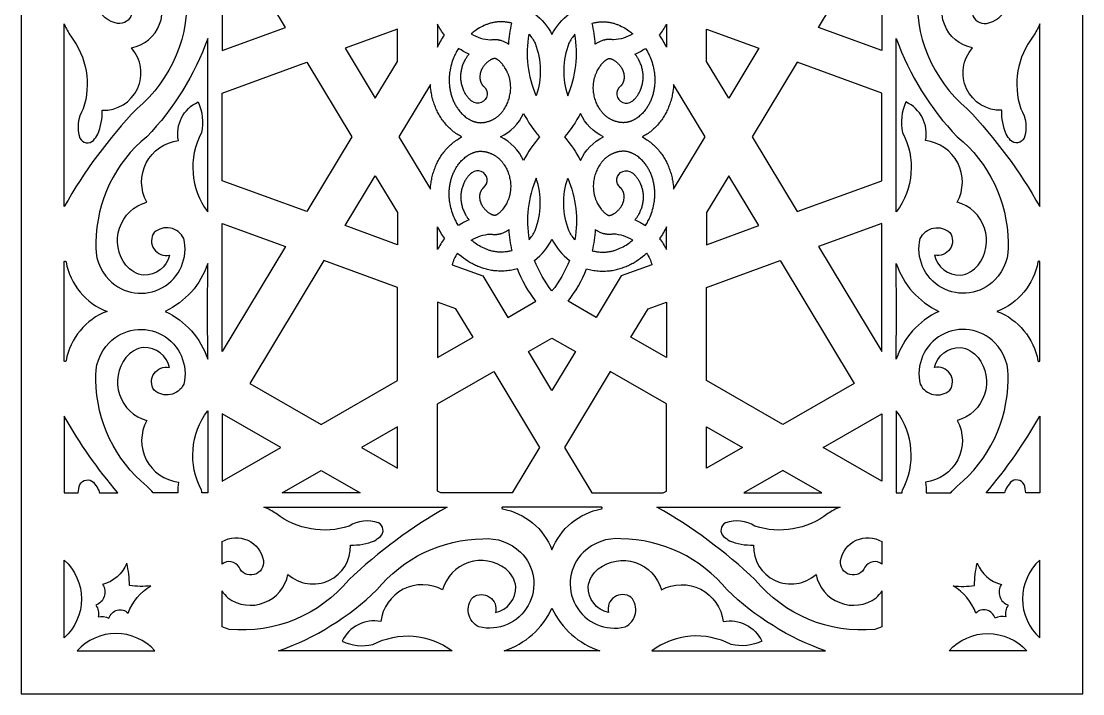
# Model space of a CAD drawing. Extents: x 481 to 1221, y 29 to 2104.
# Drawn here: x 481 to 1221, y 29 to 498 of the extents above; entities that cross this region are included whole.
import ezdxf

# ---------------------------------------------------------------- set-up
doc = ezdxf.new("R2010")
doc.units = 0
doc.layers.add('DEFAULT_LAYER', color=1, linetype='CONTINUOUS')
doc.layers.add('LAYER_1', color=7, linetype='CONTINUOUS')

msp = doc.modelspace()

# ---------------------------------------------------------------- linework, layer by layer
at = {"layer": 'DEFAULT_LAYER'}
for points in [[(481.12, 28.73), (1221.12, 28.73), (1221.12, 2103.73), (481.12, 2103.73)], [(621.12, 477.12), (665.41, 493.29), (621.12, 566.53)], [(1081.12, 477.12), (1036.83, 493.29), (1081.12, 566.53)], [(727.93, 443.88), (743.43, 469.52), (743.43, 492.05), (706.87, 478.7)], [(974.31, 443.88), (958.81, 469.52), (958.81, 492.05), (995.37, 478.7)], [(621.12, 447.39), (680.14, 468.94), (711.61, 416.89), (680.14, 364.84), (621.12, 386.39)], [(1081.12, 447.39), (1022.11, 468.94), (990.63, 416.89), (1022.11, 364.84), (1081.12, 386.39)], [(766.32, 380.39), (766.46, 382.2), (766.67, 384), (766.8, 384.9), (766.94, 385.8), (767.1, 386.69), (767.27, 387.58), (767.46, 388.47), (767.67, 389.35), (767.89, 390.23), (768.13, 391.1), (768.39, 391.97), (768.66, 392.83), (768.94, 393.69), (769.25, 394.54), (769.57, 395.38), (769.9, 396.22), (770.25, 397.05), (770.62, 397.88), (771.01, 398.7), (771.41, 399.5), (771.82, 400.3), (772.26, 401.1), (772.71, 401.88), (773.17, 402.65), (773.66, 403.42), (774.16, 404.17), (774.67, 404.91), (775.21, 405.65), (775.76, 406.37), (776.32, 407.08), (776.95, 407.82), (777.59, 408.56), (778.25, 409.28), (778.93, 409.98), (779.63, 410.66), (780.34, 411.33), (781.07, 411.98), (781.82, 412.61), (782.57, 413.22), (783.35, 413.82), (784.14, 414.39), (784.94, 414.93), (785.75, 415.46), (786.58, 415.96), (787.42, 416.44), (788.27, 416.89), (787.42, 417.34), (786.58, 417.82), (785.75, 418.32), (784.94, 418.85), (784.14, 419.4), (783.35, 419.97), (782.57, 420.56), (781.82, 421.17), (781.07, 421.8), (780.34, 422.45), (779.63, 423.12), (778.93, 423.8), (778.25, 424.51), (777.59, 425.22), (776.95, 425.96), (776.32, 426.7), (775.76, 427.41), (775.21, 428.14), (774.67, 428.87), (774.16, 429.61), (773.66, 430.37), (773.17, 431.13), (772.71, 431.9), (772.26, 432.69), (771.82, 433.48), (771.41, 434.28), (771.01, 435.09), (770.62, 435.9), (770.25, 436.73), (769.9, 437.56), (769.57, 438.4), (769.25, 439.24), (768.94, 440.09), (768.66, 440.95), (768.39, 441.81), (768.13, 442.68), (767.89, 443.56), (767.67, 444.43), (767.46, 445.32), (767.27, 446.2), (767.1, 447.09), (766.94, 447.98), (766.8, 448.88), (766.67, 449.78), (766.46, 451.58), (766.32, 453.39), (744.25, 416.89)], [(913.97, 416.89), (914.82, 416.44), (915.66, 415.96), (916.49, 415.46), (917.3, 414.93), (918.1, 414.39), (918.89, 413.82), (919.67, 413.22), (920.43, 412.61), (921.17, 411.98), (921.9, 411.33), (922.61, 410.66), (923.31, 409.98), (923.99, 409.28), (924.65, 408.56), (925.29, 407.82), (925.92, 407.08), (926.49, 406.37), (927.04, 405.65), (927.57, 404.91), (928.08, 404.17), (928.58, 403.42), (929.07, 402.65), (929.53, 401.88), (929.98, 401.1), (930.42, 400.3), (930.83, 399.5), (931.24, 398.7), (931.62, 397.88), (931.99, 397.05), (932.34, 396.22), (932.68, 395.38), (932.99, 394.54), (933.3, 393.69), (933.58, 392.83), (933.86, 391.97), (934.11, 391.1), (934.35, 390.23), (934.57, 389.35), (934.78, 388.47), (934.97, 387.58), (935.14, 386.69), (935.3, 385.8), (935.45, 384.9), (935.57, 384), (935.78, 382.2), (935.93, 380.39), (958, 416.89), (935.93, 453.39), (935.78, 451.58), (935.57, 449.78), (935.45, 448.88), (935.3, 447.98), (935.14, 447.09), (934.97, 446.2), (934.78, 445.32), (934.57, 444.43), (934.35, 443.56), (934.11, 442.68), (933.86, 441.81), (933.58, 440.95), (933.3, 440.09), (932.99, 439.24), (932.68, 438.4), (932.34, 437.56), (931.99, 436.73), (931.62, 435.9), (931.24, 435.09), (930.83, 434.28), (930.42, 433.48), (929.98, 432.69), (929.53, 431.9), (929.07, 431.13), (928.58, 430.37), (928.08, 429.61), (927.57, 428.87), (927.04, 428.14), (926.49, 427.41), (925.92, 426.7), (925.29, 425.96), (924.65, 425.22), (923.99, 424.51), (923.31, 423.8), (922.61, 423.12), (921.9, 422.45), (921.17, 421.8), (920.43, 421.17), (919.67, 420.56), (918.89, 419.97), (918.1, 419.4), (917.3, 418.85), (916.49, 418.32), (915.66, 417.82), (914.82, 417.34)], [(727.93, 389.9), (743.43, 364.26), (743.43, 341.73), (706.87, 355.08)], [(974.31, 389.9), (958.81, 364.26), (958.81, 341.73), (995.37, 355.08)], [(621.12, 356.66), (665.41, 340.49), (621.12, 267.25)], [(1081.12, 356.66), (1036.83, 340.49), (1081.12, 267.25)], [(690.19, 216.54), (743.43, 247.07), (743.43, 312), (692.14, 330.73), (640.37, 245.11)], [(1012.05, 216.54), (958.81, 247.07), (958.81, 312), (1010.1, 330.73), (1061.87, 245.11)], [(783.99, 297.19), (771.36, 301.8), (771.36, 263.08), (796.05, 277.24)], [(918.25, 297.19), (930.88, 301.8), (930.88, 263.08), (906.19, 277.24)], [(834.74, 267.23), (851.12, 276.62), (867.5, 267.23), (851.12, 240.15)], [(773.58, 168.73), (771.36, 170), (771.36, 230.89), (810.51, 253.34), (842.49, 200.44), (823.31, 168.73)], [(928.66, 168.73), (930.88, 170), (930.88, 230.89), (891.73, 253.34), (859.75, 200.44), (878.93, 168.73)], [(621.12, 176.93), (662.12, 200.44), (621.12, 223.95)], [(1081.12, 176.93), (1040.12, 200.44), (1081.12, 223.95)], [(718.27, 200.44), (743.43, 186.01), (743.43, 214.88)], [(983.98, 200.44), (958.81, 186.01), (958.81, 214.88)], [(662.95, 168.73), (690.19, 184.35), (717.43, 168.73)], [(1039.29, 168.73), (1012.05, 184.35), (984.81, 168.73)]]:
    msp.add_lwpolyline(points, close=True, dxfattribs=at)
at = {"layer": 'DEFAULT_LAYER', "color": 0, "linetype": 'BYBLOCK'}
for points in [[(511.12, 368.31), (511.12, 495.67, 0.049502), (515.66, 487.1, -0.249186), (524.33, 436.51, 0.221174), (522.03, 416.06, 0.503995), (531.48, 414.53, 0.012908), (534.54, 418.76, 0.104982), (537.54, 435.46, 0.65857), (558.01, 478.97, 0.545461), (574.32, 520.8, 0.20519), (557.45, 528.01, 0.770302), (552.89, 512.98, -0.879331), (548.28, 496.04, -0.536204), (535.51, 525.5), (540.26, 531.56, -0.608372), (596.19, 519.78, -0.247353), (561.63, 436.56, 0.061386)], [(1191.12, 368.31), (1191.12, 495.67, -0.049502), (1186.59, 487.1, 0.249186), (1177.92, 436.51, -0.221174), (1180.21, 416.06, -0.503995), (1170.76, 414.53, -0.012908), (1167.7, 418.76, -0.104982), (1164.7, 435.46, -0.65857), (1144.23, 478.97, -0.545461), (1127.92, 520.8, -0.20519), (1144.79, 528.01, -0.770302), (1149.35, 512.98, 0.879331), (1153.97, 496.04, 0.536204), (1166.73, 525.5), (1161.98, 531.56, 0.608372), (1106.05, 519.78, 0.247353), (1140.62, 436.56, -0.061386)], [(568.65, 417.1, 0.222108), (533.16, 343.32, 0.219112), (542.45, 317.22, 0.765251), (594.37, 346.2, 0.497725), (573.77, 350.28, 0.690956), (584.46, 334.57, -0.356995), (566.53, 320.48, -0.193457), (554.13, 327.55, -0.533601), (568.64, 371.45, -0.531304), (590.73, 414.35, -0.349657), (604.46, 441.29, -0.16007), (606.76, 419.93, 0.291701), (611.12, 364.65), (611.12, 485.59, -0.107448)], [(1133.59, 417.1, -0.222108), (1169.08, 343.32, -0.219112), (1159.79, 317.22, -0.765251), (1107.87, 346.2, -0.497725), (1128.47, 350.28, -0.690956), (1117.78, 334.57, 0.356995), (1135.71, 320.48, 0.193457), (1148.12, 327.55, 0.533601), (1133.61, 371.45, 0.531304), (1111.51, 414.35, 0.349657), (1097.78, 441.29, 0.16007), (1095.49, 419.93, -0.291701), (1091.12, 364.65), (1091.12, 485.59, 0.107448)], [(511.12, 330.07, -0.55483), (512.37, 329.8, 0.263318), (540.93, 295.33, 0.263318), (512.37, 260.86, -0.55483), (511.12, 260.59)], [(611.12, 328.7, -0.206627), (581.46, 295.33, -0.206627), (611.12, 261.96), (611.01, 295.33)], [(1091.12, 328.7, 0.206627), (1120.78, 295.33, 0.206627), (1091.12, 261.96), (1091.24, 295.33)], [(1191.12, 330.07, 0.55483), (1189.87, 329.8, -0.263318), (1161.31, 295.33, -0.263318), (1189.87, 260.86, 0.55483), (1191.12, 260.59)], [(573.17, 168.73, 0.008727), (568.65, 173.57, -0.222108), (533.16, 247.34, -0.219112), (542.45, 273.44, -0.765251), (594.37, 244.46, -0.497725), (573.77, 240.38, -0.690956), (584.46, 256.1, 0.356995), (566.53, 270.19, 0.193457), (554.13, 263.11, 0.533601), (568.64, 219.21, 0.531304), (590.73, 176.32, 0.078737), (590.39, 168.73)], [(1129.07, 168.73, -0.008727), (1133.59, 173.57, 0.222108), (1169.08, 247.34, 0.219112), (1159.79, 273.44, 0.765251), (1107.87, 244.46, 0.497725), (1128.47, 240.38, 0.690956), (1117.78, 256.1, -0.356995), (1135.71, 270.19, -0.193457), (1148.12, 263.11, -0.533601), (1133.61, 219.21, -0.531304), (1111.51, 176.32, -0.078737), (1111.85, 168.73)], [(607.12, 168.73, 0.014828), (606.76, 170.74, -0.291701), (611.12, 226.01), (611.12, 168.73)], [(1095.12, 168.73, -0.014828), (1095.49, 170.74, 0.291701), (1091.12, 226.01), (1091.12, 168.73)], [(816.3, 158.84, 0.55483), (816.57, 157.59, -0.263318), (851.12, 128.97, -0.263318), (885.67, 157.59, 0.55483), (885.94, 158.84)], [(1081.12, 75.44, -0.041637), (1076.09, 73.58, -0.247353), (992.67, 108.22, 0.061386), (924.27, 158.84), (1051.92, 158.84, 0.049502), (1043.33, 154.3, -0.249186), (992.63, 145.61, 0.221174), (972.13, 147.91, 0.503995), (970.6, 138.43, 0.012908), (974.83, 135.37, 0.104982), (991.58, 132.36, 0.65857), (1035.18, 111.85, 0.545461), (1077.11, 95.5, 0.069468), (1081.12, 100.56)], [(729.07, 101.18, -0.222108), (803.02, 136.75, -0.219112), (829.18, 127.44, -0.765251), (800.13, 75.4, -0.497725), (796.05, 96.05, -0.690956), (811.8, 85.33, 0.356995), (825.92, 103.31, 0.193457), (818.83, 115.74, 0.533601), (774.82, 101.2, 0.531304), (731.83, 79.05, 0.349657), (704.83, 65.29, 0.16007), (726.24, 62.99, -0.291701), (781.64, 58.61), (660.43, 58.61, 0.107448)], [(973.17, 101.18, 0.222108), (899.22, 136.75, 0.219112), (873.06, 127.44, 0.765251), (902.11, 75.4, 0.497725), (906.19, 96.05, 0.690956), (890.45, 85.33, -0.356995), (876.32, 103.31, -0.193457), (883.41, 115.74, -0.533601), (927.42, 101.2, -0.531304), (970.41, 79.05, -0.349657), (997.41, 65.29, -0.16007), (976, 62.99, 0.291701), (920.6, 58.61), (1041.81, 58.61, -0.107448)], [(1081.12, 119.19, 0.44282), (1069.27, 116.98, -0.879331), (1052.29, 121.6, -0.522504), (1081.12, 134.84)], [(817.67, 58.61, 0.206627), (851.12, 88.34, 0.206627), (884.57, 58.61), (851.12, 58.73)]]:
    msp.add_lwpolyline(points, format="xyb", close=True, dxfattribs=at)
at = {"layer": 'DEFAULT_LAYER'}
for points in [[(851.12, 524.23, 0.079297), (839.02, 502.98, -0.113638), (851.12, 488.21, -0.113638), (863.22, 502.98, 0.079297)], [(820.99, 481.49, -0.040906), (823.14, 496.16), (822.25, 496.4), (821.76, 496.51), (821.28, 496.61), (820.79, 496.71), (820.29, 496.79), (819.8, 496.87), (819.31, 496.94), (818.81, 497), (818.32, 497.05), (817.33, 497.13), (816.83, 497.15), (816.33, 497.17), (815.84, 497.18), (815.34, 497.18), (814.84, 497.17), (814.34, 497.15), (813.86, 497.12), (813.37, 497.09), (812.88, 497.04), (812.4, 496.99), (811.86, 496.92), (811.32, 496.84), (810.78, 496.75), (810.24, 496.64), (809.69, 496.52), (809.14, 496.4), (808.59, 496.26), (808.05, 496.11), (807.51, 495.95), (806.97, 495.78), (806.43, 495.59), (805.9, 495.4), (805.35, 495.2), (804.8, 494.98), (804.26, 494.75), (803.72, 494.51), (802.66, 494.01), (801.61, 493.47), (800.54, 492.87), (799.49, 492.24), (798.47, 491.57), (797.46, 490.88), (796.77, 490.37), (796.09, 489.85), (795.42, 489.32), (794.76, 488.77, 0.119697), (808.26, 484.57), (808.82, 484.67), (809.38, 484.75), (809.94, 484.8), (810.22, 484.83), (810.5, 484.84), (810.78, 484.86), (811.06, 484.86), (811.34, 484.86), (811.61, 484.86), (811.89, 484.85), (812.17, 484.84), (812.44, 484.82), (812.72, 484.79), (812.99, 484.76), (813.26, 484.73), (813.54, 484.69), (813.81, 484.64), (814.08, 484.59), (814.34, 484.53), (814.61, 484.47), (814.88, 484.41), (815.15, 484.34), (815.41, 484.26), (815.94, 484.09), (816.47, 483.91), (816.99, 483.71), (817.5, 483.49), (818.02, 483.25), (818.52, 482.99), (819.03, 482.72), (819.53, 482.44), (820.02, 482.13), (820.51, 481.82)], [(881.25, 481.49, 0.040906), (879.1, 496.16), (879.99, 496.4), (880.48, 496.51), (880.97, 496.61), (881.46, 496.71), (881.95, 496.79), (882.44, 496.87), (882.93, 496.94), (883.43, 497), (883.92, 497.05), (884.92, 497.13), (885.41, 497.15), (885.91, 497.17), (886.41, 497.18), (886.9, 497.18), (887.4, 497.17), (887.9, 497.15), (888.38, 497.12), (888.87, 497.09), (889.36, 497.04), (889.84, 496.99), (890.39, 496.92), (890.93, 496.84), (891.46, 496.75), (892, 496.64), (892.55, 496.52), (893.1, 496.4), (893.65, 496.26), (894.19, 496.11), (894.74, 495.95), (895.27, 495.78), (895.81, 495.59), (896.34, 495.4), (896.89, 495.2), (897.44, 494.98), (897.98, 494.75), (898.52, 494.51), (899.58, 494.01), (900.63, 493.47), (901.7, 492.87), (902.75, 492.24), (903.78, 491.57), (904.78, 490.88), (905.47, 490.37), (906.15, 489.85), (906.83, 489.32), (907.48, 488.77, -0.119697), (893.98, 484.57), (893.42, 484.67), (892.86, 484.75), (892.3, 484.8), (892.02, 484.83), (891.74, 484.84), (891.46, 484.86), (891.18, 484.86), (890.9, 484.86), (890.63, 484.86), (890.35, 484.85), (890.07, 484.84), (889.8, 484.82), (889.52, 484.79), (889.25, 484.76), (888.98, 484.73), (888.71, 484.69), (888.44, 484.64), (888.17, 484.59), (887.9, 484.53), (887.63, 484.47), (887.36, 484.41), (887.09, 484.34), (886.83, 484.26), (886.3, 484.09), (885.78, 483.91), (885.25, 483.71), (884.74, 483.49), (884.23, 483.25), (883.72, 482.99), (883.21, 482.72), (882.72, 482.44), (882.22, 482.13), (881.73, 481.82)], [(771.36, 479.54, -0.042165), (776.14, 487.82, -0.052169), (771.36, 495.43)], [(839.33, 482.17, -0.175194), (840.13, 445.61, -0.142079), (835.13, 488.53, -0.057194)], [(862.91, 482.17, 0.175194), (862.11, 445.61, 0.142079), (867.11, 488.53, 0.057194)], [(930.88, 479.54, 0.042165), (926.1, 487.82, 0.052169), (930.88, 495.43)], [(803.35, 452.28, -1.00005), (795.26, 441.78), (795.04, 441.95), (794.82, 442.14), (794.6, 442.32), (794.38, 442.51), (794.17, 442.7), (793.96, 442.9), (793.55, 443.31), (793.15, 443.73), (792.76, 444.17), (792.39, 444.62), (792.03, 445.08), (791.68, 445.56), (791.35, 446.04), (791.03, 446.54), (790.72, 447.04), (790.43, 447.56), (790.15, 448.08), (789.89, 448.6), (789.64, 449.13), (789.35, 449.79), (789.09, 450.45), (788.85, 451.11), (788.62, 451.79), (788.42, 452.46), (788.25, 453.15), (788.09, 453.83), (787.95, 454.52), (787.84, 455.22), (787.75, 455.91), (787.67, 456.61), (787.62, 457.32), (787.59, 458.02), (787.58, 458.72), (787.59, 459.43), (787.62, 460.13), (787.67, 460.84), (787.75, 461.54), (787.84, 462.25), (787.95, 462.95), (788.09, 463.65), (788.24, 464.35), (788.41, 465.05), (788.61, 465.74), (788.82, 466.43), (789.06, 467.11), (789.31, 467.79), (789.59, 468.47), (789.88, 469.14), (790.19, 469.8), (790.53, 470.46), (790.88, 471.11), (791.15, 471.57), (791.42, 472.03), (791.71, 472.49), (792, 472.94), (792.31, 473.38), (792.62, 473.83), (792.94, 474.26), (793.27, 474.69, -0.0482), (785.97, 478.66), (785.52, 477.93), (785.08, 477.2), (784.66, 476.46), (784.25, 475.7), (783.86, 474.94), (783.48, 474.18), (783.12, 473.4), (782.78, 472.62), (782.27, 471.38), (781.8, 470.12), (781.37, 468.85), (780.98, 467.56), (780.63, 466.26), (780.33, 464.96), (780.07, 463.64), (779.86, 462.31), (779.76, 461.56), (779.67, 460.8), (779.6, 460.04), (779.55, 459.28), (779.5, 458.52), (779.48, 457.76), (779.46, 457), (779.47, 456.24), (779.48, 455.51), (779.51, 454.79), (779.55, 454.06), (779.61, 453.34), (779.67, 452.62), (779.76, 451.89), (779.85, 451.18), (779.96, 450.46), (780.08, 449.76), (780.21, 449.06), (780.36, 448.36), (780.52, 447.67), (780.69, 446.98), (780.88, 446.29), (781.08, 445.61), (781.3, 444.93), (781.52, 444.28), (781.75, 443.63), (782, 442.99), (782.26, 442.35), (782.54, 441.72), (782.82, 441.09), (783.12, 440.47), (783.44, 439.86), (783.75, 439.28), (784.08, 438.7), (784.43, 438.13), (784.78, 437.56), (785.15, 437.01), (785.53, 436.47), (785.92, 435.93), (786.33, 435.4), (786.9, 434.7), (787.5, 434.02), (788.12, 433.36), (788.76, 432.72), (789.38, 432.14), (790.02, 431.58), (790.68, 431.04), (791.36, 430.53), (792.01, 430.06), (792.35, 429.84), (792.68, 429.62), (793.03, 429.41), (793.37, 429.2), (793.72, 429), (794.07, 428.81), (794.4, 428.64), (794.73, 428.48), (795.06, 428.32), (795.4, 428.17), (795.74, 428.02), (796.08, 427.89), (796.42, 427.76), (796.77, 427.63), (797.09, 427.53), (797.4, 427.43), (797.72, 427.34), (798.04, 427.26), (798.36, 427.18), (798.69, 427.12), (799.01, 427.06), (799.34, 427), (799.66, 426.96), (799.97, 426.93), (800.29, 426.9), (800.61, 426.88), (800.93, 426.87), (801.25, 426.86), (801.57, 426.86), (801.89, 426.87), (802.24, 426.88), (802.59, 426.91), (802.94, 426.94), (803.29, 426.98), (803.63, 427.02), (803.98, 427.08), (804.33, 427.14), (804.67, 427.2), (805.04, 427.28), (805.4, 427.36), (805.77, 427.46), (806.13, 427.56), (806.49, 427.66), (806.85, 427.77), (807.2, 427.89), (807.55, 428.02), (807.92, 428.16), (808.27, 428.3), (808.63, 428.45), (808.98, 428.6), (809.33, 428.77), (809.68, 428.94), (810.02, 429.11), (810.36, 429.29), (810.69, 429.48), (811.02, 429.67), (811.34, 429.87), (811.67, 430.07), (811.98, 430.28), (812.3, 430.5), (812.6, 430.72), (812.91, 430.95), (813.22, 431.19), (813.53, 431.44), (813.83, 431.69), (814.13, 431.96), (814.42, 432.22), (814.7, 432.49), (814.98, 432.77), (815.26, 433.06), (815.54, 433.36), (815.82, 433.67), (816.09, 433.98), (816.36, 434.3), (816.62, 434.62), (816.87, 434.95), (817.12, 435.28), (817.36, 435.62), (817.61, 435.97), (817.85, 436.33), (818.31, 437.07), (818.74, 437.81), (819.16, 438.57), (819.55, 439.37), (819.92, 440.18), (820.27, 441.01), (820.59, 441.84), (820.88, 442.69), (821.15, 443.55), (821.39, 444.42), (821.61, 445.29), (821.8, 446.19), (821.96, 447.09), (822.09, 448), (822.2, 448.92), (822.27, 449.81), (822.31, 450.71), (822.32, 451.61), (822.3, 452.51), (822.25, 453.39), (822.21, 453.84), (822.16, 454.28), (822.11, 454.72), (822.05, 455.16), (821.98, 455.6), (821.91, 456.04), (821.82, 456.48), (821.73, 456.92), (821.63, 457.35), (821.52, 457.79), (821.4, 458.22), (821.28, 458.65), (821.15, 459.08), (821.01, 459.5), (820.85, 459.94), (820.69, 460.38), (820.53, 460.81), (820.35, 461.24), (820.16, 461.67), (819.97, 462.09), (819.77, 462.51), (819.57, 462.93), (819.16, 463.7), (818.73, 464.45), (818.27, 465.19), (817.79, 465.92), (817.32, 466.59), (816.83, 467.24), (816.57, 467.55), (816.31, 467.87), (816.04, 468.18), (815.77, 468.48), (815.52, 468.75), (815.27, 469.01), (815.01, 469.27), (814.75, 469.52), (814.42, 469.81), (814.09, 470.09), (813.87, 470.27), (813.65, 470.45), (813.42, 470.61), (813.18, 470.78), (813, 470.9), (812.81, 471.01), (812.62, 471.13), (812.42, 471.23), (812.28, 471.3), (812.14, 471.37), (812, 471.43), (811.93, 471.46), (811.85, 471.49), (811.77, 471.52), (811.73, 471.53), (811.69, 471.55), (811.64, 471.56), (811.6, 471.57), (811.56, 471.58), (811.51, 471.59), (811.47, 471.6), (811.43, 471.6), (811.39, 471.61), (811.37, 471.61), (811.35, 471.61), (811.33, 471.61), (811.31, 471.61), (811.27, 471.61), (811.22, 471.61), (811.18, 471.61), (811.14, 471.61), (811.1, 471.6), (811.02, 471.59), (810.94, 471.58), (810.86, 471.57), (810.7, 471.54), (810.55, 471.51), (810.39, 471.47), (810.28, 471.44), (810.17, 471.41), (809.95, 471.34), (809.74, 471.26), (809.52, 471.17), (809.25, 471.06), (808.98, 470.93), (808.72, 470.8), (808.46, 470.67), (808.27, 470.56), (808.07, 470.44), (807.69, 470.2), (807.31, 469.95), (806.95, 469.69), (806.64, 469.46), (806.34, 469.22), (806.05, 468.98), (805.76, 468.73), (805.47, 468.46), (805.18, 468.18), (804.9, 467.9), (804.63, 467.61), (804.37, 467.32), (804.11, 467.02), (803.86, 466.71), (803.61, 466.4), (803.39, 466.1), (803.17, 465.79), (802.96, 465.48), (802.75, 465.16), (802.63, 464.95), (802.5, 464.74), (802.38, 464.53), (802.27, 464.31), (802.16, 464.1), (802.05, 463.88), (801.94, 463.66), (801.85, 463.43), (801.74, 463.18), (801.63, 462.92), (801.54, 462.65), (801.44, 462.39), (801.36, 462.12), (801.28, 461.86), (801.21, 461.59), (801.14, 461.31), (801.06, 460.94), (800.99, 460.57), (800.93, 460.19), (800.89, 459.81), (800.85, 459.43), (800.84, 459.05), (800.83, 458.86), (800.83, 458.67), (800.83, 458.48), (800.84, 458.29), (800.85, 458.05), (800.87, 457.81), (800.89, 457.56), (800.92, 457.32), (800.96, 457.08), (801, 456.85), (801.05, 456.61), (801.1, 456.37), (801.16, 456.14), (801.22, 455.92), (801.29, 455.7), (801.36, 455.47), (801.44, 455.25), (801.52, 455.04), (801.61, 454.82), (801.7, 454.61), (801.8, 454.4), (801.91, 454.19), (802.01, 453.99), (802.13, 453.79), (802.23, 453.62), (802.35, 453.44), (802.46, 453.27), (802.58, 453.1), (802.68, 452.97), (802.79, 452.84), (802.89, 452.72), (803, 452.59), (803.07, 452.53), (803.14, 452.46), (803.21, 452.39), (803.28, 452.33), (803.32, 452.3)], [(898.89, 452.28, 1.00005), (906.98, 441.78), (907.2, 441.95), (907.43, 442.14), (907.64, 442.32), (907.86, 442.51), (908.07, 442.7), (908.28, 442.9), (908.69, 443.31), (909.09, 443.73), (909.48, 444.17), (909.85, 444.62), (910.21, 445.08), (910.56, 445.56), (910.89, 446.04), (911.21, 446.54), (911.52, 447.04), (911.81, 447.56), (912.09, 448.08), (912.35, 448.6), (912.6, 449.13), (912.89, 449.79), (913.15, 450.45), (913.4, 451.11), (913.62, 451.79), (913.82, 452.46), (913.99, 453.15), (914.15, 453.83), (914.29, 454.52), (914.4, 455.22), (914.5, 455.91), (914.57, 456.61), (914.62, 457.32), (914.65, 458.02), (914.66, 458.72), (914.65, 459.43), (914.62, 460.13), (914.57, 460.84), (914.5, 461.54), (914.4, 462.25), (914.29, 462.95), (914.16, 463.65), (914, 464.35), (913.83, 465.05), (913.63, 465.74), (913.42, 466.43), (913.18, 467.11), (912.93, 467.79), (912.66, 468.47), (912.36, 469.14), (912.05, 469.8), (911.71, 470.46), (911.36, 471.11), (911.09, 471.57), (910.82, 472.03), (910.53, 472.49), (910.24, 472.94), (909.93, 473.38), (909.62, 473.83), (909.3, 474.26), (908.97, 474.69, 0.0482), (916.27, 478.66), (916.72, 477.93), (917.16, 477.2), (917.58, 476.46), (917.99, 475.7), (918.38, 474.94), (918.76, 474.18), (919.12, 473.4), (919.46, 472.62), (919.97, 471.38), (920.44, 470.12), (920.87, 468.85), (921.26, 467.56), (921.61, 466.26), (921.91, 464.96), (922.17, 463.64), (922.38, 462.31), (922.48, 461.56), (922.57, 460.8), (922.64, 460.04), (922.69, 459.28), (922.74, 458.52), (922.76, 457.76), (922.78, 457), (922.78, 456.24), (922.76, 455.51), (922.73, 454.79), (922.69, 454.06), (922.64, 453.34), (922.57, 452.62), (922.49, 451.89), (922.39, 451.18), (922.28, 450.46), (922.16, 449.76), (922.03, 449.06), (921.88, 448.36), (921.72, 447.67), (921.55, 446.98), (921.36, 446.29), (921.16, 445.61), (920.94, 444.93), (920.72, 444.28), (920.49, 443.63), (920.24, 442.99), (919.98, 442.35), (919.71, 441.72), (919.42, 441.09), (919.12, 440.47), (918.8, 439.86), (918.49, 439.28), (918.16, 438.7), (917.81, 438.13), (917.46, 437.56), (917.09, 437.01), (916.71, 436.47), (916.32, 435.93), (915.91, 435.4), (915.34, 434.7), (914.74, 434.02), (914.12, 433.36), (913.48, 432.72), (912.86, 432.14), (912.22, 431.58), (911.56, 431.04), (910.89, 430.53), (910.23, 430.06), (909.9, 429.84), (909.56, 429.62), (909.22, 429.41), (908.87, 429.2), (908.52, 429), (908.17, 428.81), (907.84, 428.64), (907.51, 428.48), (907.18, 428.32), (906.84, 428.17), (906.5, 428.02), (906.16, 427.89), (905.82, 427.76), (905.47, 427.63), (905.16, 427.53), (904.84, 427.43), (904.52, 427.34), (904.2, 427.26), (903.88, 427.18), (903.55, 427.12), (903.23, 427.06), (902.9, 427), (902.58, 426.96), (902.27, 426.93), (901.95, 426.9), (901.63, 426.88), (901.31, 426.87), (900.99, 426.86), (900.67, 426.86), (900.35, 426.87), (900, 426.88), (899.65, 426.91), (899.3, 426.94), (898.95, 426.98), (898.61, 427.02), (898.26, 427.08), (897.91, 427.14), (897.57, 427.2), (897.2, 427.28), (896.84, 427.36), (896.47, 427.46), (896.11, 427.56), (895.75, 427.66), (895.4, 427.77), (895.04, 427.89), (894.69, 428.02), (894.33, 428.16), (893.97, 428.3), (893.61, 428.45), (893.26, 428.6), (892.91, 428.77), (892.57, 428.94), (892.22, 429.11), (891.88, 429.29), (891.55, 429.48), (891.22, 429.67), (890.9, 429.87), (890.58, 430.07), (890.26, 430.28), (889.95, 430.5), (889.64, 430.72), (889.33, 430.95), (889.02, 431.19), (888.71, 431.44), (888.41, 431.69), (888.12, 431.96), (887.82, 432.22), (887.54, 432.49), (887.26, 432.77), (886.98, 433.06), (886.7, 433.36), (886.42, 433.67), (886.15, 433.98), (885.88, 434.3), (885.62, 434.62), (885.37, 434.95), (885.12, 435.28), (884.88, 435.62), (884.63, 435.97), (884.39, 436.33), (883.93, 437.07), (883.5, 437.81), (883.09, 438.57), (882.69, 439.37), (882.32, 440.18), (881.97, 441.01), (881.66, 441.84), (881.36, 442.69), (881.09, 443.55), (880.85, 444.42), (880.63, 445.29), (880.44, 446.19), (880.28, 447.09), (880.15, 448), (880.05, 448.92), (879.97, 449.81), (879.93, 450.71), (879.92, 451.61), (879.94, 452.51), (880, 453.39), (880.03, 453.84), (880.08, 454.28), (880.13, 454.72), (880.19, 455.16), (880.26, 455.6), (880.34, 456.04), (880.42, 456.48), (880.51, 456.92), (880.61, 457.35), (880.72, 457.79), (880.84, 458.22), (880.96, 458.65), (881.1, 459.08), (881.23, 459.5), (881.39, 459.94), (881.55, 460.38), (881.72, 460.81), (881.89, 461.24), (882.08, 461.67), (882.27, 462.09), (882.47, 462.51), (882.67, 462.93), (883.08, 463.7), (883.51, 464.45), (883.97, 465.19), (884.45, 465.92), (884.92, 466.59), (885.42, 467.24), (885.67, 467.55), (885.93, 467.87), (886.2, 468.18), (886.47, 468.48), (886.72, 468.75), (886.97, 469.01), (887.23, 469.27), (887.49, 469.52), (887.82, 469.81), (888.15, 470.09), (888.37, 470.27), (888.6, 470.45), (888.83, 470.61), (889.06, 470.78), (889.24, 470.9), (889.43, 471.01), (889.63, 471.13), (889.82, 471.23), (889.96, 471.3), (890.1, 471.37), (890.24, 471.43), (890.31, 471.46), (890.39, 471.49), (890.47, 471.52), (890.51, 471.53), (890.56, 471.55), (890.6, 471.56), (890.64, 471.57), (890.68, 471.58), (890.73, 471.59), (890.77, 471.6), (890.81, 471.6), (890.85, 471.61), (890.87, 471.61), (890.89, 471.61), (890.91, 471.61), (890.93, 471.61), (890.98, 471.61), (891.02, 471.61), (891.06, 471.61), (891.1, 471.61), (891.14, 471.6), (891.23, 471.59), (891.3, 471.58), (891.38, 471.57), (891.54, 471.54), (891.69, 471.51), (891.85, 471.47), (891.96, 471.44), (892.07, 471.41), (892.29, 471.34), (892.51, 471.26), (892.72, 471.17), (892.99, 471.06), (893.26, 470.93), (893.52, 470.8), (893.78, 470.67), (893.98, 470.56), (894.17, 470.44), (894.55, 470.2), (894.93, 469.95), (895.29, 469.69), (895.6, 469.46), (895.9, 469.22), (896.19, 468.98), (896.48, 468.73), (896.77, 468.46), (897.06, 468.18), (897.34, 467.9), (897.61, 467.61), (897.88, 467.32), (898.13, 467.02), (898.38, 466.71), (898.63, 466.4), (898.85, 466.1), (899.07, 465.79), (899.28, 465.48), (899.49, 465.16), (899.62, 464.95), (899.74, 464.74), (899.86, 464.53), (899.97, 464.31), (900.09, 464.1), (900.19, 463.88), (900.3, 463.66), (900.4, 463.43), (900.51, 463.18), (900.61, 462.92), (900.71, 462.65), (900.8, 462.39), (900.88, 462.12), (900.96, 461.86), (901.04, 461.59), (901.1, 461.31), (901.18, 460.94), (901.25, 460.57), (901.31, 460.19), (901.36, 459.81), (901.39, 459.43), (901.41, 459.05), (901.41, 458.86), (901.41, 458.67), (901.41, 458.48), (901.4, 458.29), (901.39, 458.05), (901.37, 457.81), (901.35, 457.56), (901.32, 457.32), (901.28, 457.08), (901.24, 456.85), (901.19, 456.61), (901.14, 456.37), (901.09, 456.14), (901.02, 455.92), (900.96, 455.7), (900.88, 455.47), (900.8, 455.25), (900.72, 455.04), (900.63, 454.82), (900.54, 454.61), (900.44, 454.4), (900.34, 454.19), (900.23, 453.99), (900.11, 453.79), (900.01, 453.62), (899.9, 453.44), (899.78, 453.27), (899.66, 453.1), (899.56, 452.97), (899.46, 452.84), (899.35, 452.72), (899.24, 452.59), (899.17, 452.53), (899.1, 452.46), (899.03, 452.39), (898.96, 452.33), (898.93, 452.3)], [(831.32, 433.27, 0.05462), (842.41, 416.89, 0.05462), (831.32, 400.51, 0.17), (815.21, 416.89, 0.17)], [(859.83, 416.89, -0.05462), (870.92, 400.51, -0.17), (887.03, 416.89, -0.17), (870.92, 433.27, -0.05462)], [(803.35, 381.51, 1.00005), (795.26, 392), (795.04, 391.83), (794.82, 391.65), (794.6, 391.46), (794.38, 391.27), (794.17, 391.08), (793.96, 390.88), (793.55, 390.47), (793.15, 390.05), (792.76, 389.61), (792.39, 389.16), (792.03, 388.7), (791.68, 388.22), (791.35, 387.74), (791.03, 387.24), (790.72, 386.74), (790.43, 386.23), (790.15, 385.71), (789.89, 385.18), (789.64, 384.65), (789.35, 383.99), (789.09, 383.33), (788.85, 382.67), (788.62, 381.99), (788.42, 381.32), (788.25, 380.63), (788.09, 379.95), (787.95, 379.26), (787.84, 378.56), (787.75, 377.87), (787.67, 377.17), (787.62, 376.47), (787.59, 375.76), (787.58, 375.06), (787.59, 374.35), (787.62, 373.65), (787.67, 372.94), (787.75, 372.24), (787.84, 371.53), (787.95, 370.83), (788.09, 370.13), (788.24, 369.43), (788.41, 368.74), (788.61, 368.04), (788.82, 367.35), (789.06, 366.67), (789.31, 365.99), (789.59, 365.31), (789.88, 364.64), (790.19, 363.98), (790.53, 363.32), (790.88, 362.67), (791.15, 362.21), (791.42, 361.75), (791.71, 361.29), (792, 360.84), (792.31, 360.4), (792.62, 359.96), (792.94, 359.52), (793.27, 359.09, 0.0482), (785.97, 355.12), (785.52, 355.85), (785.08, 356.58), (784.66, 357.33), (784.25, 358.08), (783.86, 358.84), (783.48, 359.61), (783.12, 360.38), (782.78, 361.16), (782.27, 362.41), (781.8, 363.66), (781.37, 364.93), (780.98, 366.22), (780.63, 367.52), (780.33, 368.82), (780.07, 370.14), (779.86, 371.47), (779.76, 372.22), (779.67, 372.98), (779.6, 373.74), (779.55, 374.5), (779.5, 375.26), (779.48, 376.02), (779.46, 376.78), (779.47, 377.54), (779.48, 378.27), (779.51, 378.99), (779.55, 379.72), (779.61, 380.44), (779.67, 381.17), (779.76, 381.89), (779.85, 382.61), (779.96, 383.32), (780.08, 384.02), (780.21, 384.72), (780.36, 385.42), (780.52, 386.11), (780.69, 386.8), (780.88, 387.49), (781.08, 388.17), (781.3, 388.85), (781.52, 389.5), (781.75, 390.15), (782, 390.79), (782.26, 391.43), (782.54, 392.06), (782.82, 392.69), (783.12, 393.31), (783.44, 393.92), (783.75, 394.51), (784.08, 395.08), (784.43, 395.65), (784.78, 396.22), (785.15, 396.77), (785.53, 397.32), (785.92, 397.85), (786.33, 398.38), (786.9, 399.08), (787.5, 399.76), (788.12, 400.42), (788.76, 401.06), (789.38, 401.64), (790.02, 402.2), (790.68, 402.74), (791.36, 403.25), (792.01, 403.72), (792.35, 403.94), (792.68, 404.16), (793.03, 404.37), (793.37, 404.58), (793.72, 404.78), (794.07, 404.97), (794.4, 405.14), (794.73, 405.31), (795.06, 405.46), (795.4, 405.61), (795.74, 405.76), (796.08, 405.9), (796.42, 406.03), (796.77, 406.15), (797.09, 406.25), (797.4, 406.35), (797.72, 406.44), (798.04, 406.52), (798.36, 406.6), (798.69, 406.66), (799.01, 406.72), (799.34, 406.78), (799.66, 406.82), (799.97, 406.85), (800.29, 406.88), (800.61, 406.9), (800.93, 406.91), (801.25, 406.92), (801.57, 406.92), (801.89, 406.91), (802.24, 406.9), (802.59, 406.87), (802.94, 406.84), (803.29, 406.8), (803.63, 406.76), (803.98, 406.71), (804.33, 406.65), (804.67, 406.58), (805.04, 406.5), (805.4, 406.42), (805.77, 406.33), (806.13, 406.23), (806.49, 406.12), (806.85, 406.01), (807.2, 405.89), (807.55, 405.76), (807.92, 405.63), (808.27, 405.48), (808.63, 405.33), (808.98, 405.18), (809.33, 405.01), (809.68, 404.85), (810.02, 404.67), (810.36, 404.49), (810.69, 404.3), (811.02, 404.11), (811.34, 403.91), (811.67, 403.71), (811.98, 403.5), (812.3, 403.28), (812.6, 403.06), (812.91, 402.83), (813.22, 402.59), (813.53, 402.34), (813.83, 402.09), (814.13, 401.83), (814.42, 401.56), (814.7, 401.29), (814.98, 401.01), (815.26, 400.73), (815.54, 400.42), (815.82, 400.11), (816.09, 399.8), (816.36, 399.48), (816.62, 399.16), (816.87, 398.83), (817.12, 398.5), (817.36, 398.16), (817.61, 397.81), (817.85, 397.45), (818.31, 396.72), (818.74, 395.97), (819.16, 395.21), (819.55, 394.41), (819.92, 393.6), (820.27, 392.78), (820.59, 391.94), (820.88, 391.09), (821.15, 390.23), (821.39, 389.36), (821.61, 388.49), (821.8, 387.59), (821.96, 386.69), (822.09, 385.78), (822.2, 384.87), (822.27, 383.97), (822.31, 383.07), (822.32, 382.17), (822.3, 381.27), (822.25, 380.39), (822.21, 379.94), (822.16, 379.5), (822.11, 379.06), (822.05, 378.62), (821.98, 378.18), (821.91, 377.74), (821.82, 377.3), (821.73, 376.87), (821.63, 376.43), (821.52, 375.99), (821.4, 375.56), (821.28, 375.13), (821.15, 374.7), (821.01, 374.28), (820.85, 373.84), (820.69, 373.4), (820.53, 372.97), (820.35, 372.54), (820.16, 372.11), (819.97, 371.69), (819.77, 371.27), (819.57, 370.85), (819.16, 370.08), (818.73, 369.33), (818.27, 368.59), (817.79, 367.86), (817.32, 367.19), (816.83, 366.54), (816.57, 366.23), (816.31, 365.91), (816.04, 365.6), (815.77, 365.3), (815.52, 365.03), (815.27, 364.77), (815.01, 364.52), (814.75, 364.26), (814.42, 363.97), (814.09, 363.69), (813.87, 363.51), (813.65, 363.34), (813.42, 363.17), (813.18, 363.01), (813, 362.88), (812.81, 362.77), (812.62, 362.65), (812.42, 362.55), (812.28, 362.48), (812.14, 362.41), (812, 362.35), (811.93, 362.32), (811.85, 362.29), (811.77, 362.26), (811.73, 362.25), (811.69, 362.24), (811.64, 362.22), (811.6, 362.21), (811.56, 362.2), (811.51, 362.19), (811.47, 362.18), (811.43, 362.18), (811.39, 362.17), (811.37, 362.17), (811.35, 362.17), (811.33, 362.17), (811.31, 362.17), (811.27, 362.17), (811.22, 362.17), (811.18, 362.17), (811.14, 362.17), (811.1, 362.18), (811.02, 362.19), (810.94, 362.2), (810.86, 362.21), (810.7, 362.24), (810.55, 362.27), (810.39, 362.31), (810.28, 362.34), (810.17, 362.37), (809.95, 362.44), (809.74, 362.52), (809.52, 362.61), (809.25, 362.72), (808.98, 362.85), (808.72, 362.98), (808.46, 363.12), (808.27, 363.23), (808.07, 363.34), (807.69, 363.58), (807.31, 363.83), (806.95, 364.09), (806.64, 364.32), (806.34, 364.56), (806.05, 364.8), (805.76, 365.06), (805.47, 365.32), (805.18, 365.6), (804.9, 365.88), (804.63, 366.17), (804.37, 366.46), (804.11, 366.76), (803.86, 367.07), (803.61, 367.38), (803.39, 367.68), (803.17, 367.99), (802.96, 368.3), (802.75, 368.62), (802.63, 368.83), (802.5, 369.04), (802.38, 369.25), (802.27, 369.47), (802.16, 369.69), (802.05, 369.9), (801.94, 370.13), (801.85, 370.35), (801.74, 370.61), (801.63, 370.87), (801.54, 371.13), (801.44, 371.39), (801.36, 371.66), (801.28, 371.93), (801.21, 372.2), (801.14, 372.47), (801.06, 372.84), (800.99, 373.21), (800.93, 373.59), (800.89, 373.97), (800.85, 374.35), (800.84, 374.73), (800.83, 374.92), (800.83, 375.11), (800.83, 375.3), (800.84, 375.49), (800.85, 375.73), (800.87, 375.98), (800.89, 376.22), (800.92, 376.46), (800.96, 376.7), (801, 376.94), (801.05, 377.17), (801.1, 377.41), (801.16, 377.64), (801.22, 377.86), (801.29, 378.09), (801.36, 378.31), (801.44, 378.53), (801.52, 378.75), (801.61, 378.96), (801.7, 379.17), (801.8, 379.38), (801.91, 379.59), (802.01, 379.79), (802.13, 379.99), (802.23, 380.17), (802.35, 380.34), (802.46, 380.51), (802.58, 380.68), (802.68, 380.81), (802.79, 380.94), (802.89, 381.06), (803, 381.19), (803.07, 381.26), (803.14, 381.32), (803.21, 381.39), (803.28, 381.45), (803.32, 381.48)], [(898.89, 381.51, -1.00005), (906.98, 392), (907.2, 391.83), (907.43, 391.65), (907.64, 391.46), (907.86, 391.27), (908.07, 391.08), (908.28, 390.88), (908.69, 390.47), (909.09, 390.05), (909.48, 389.61), (909.85, 389.16), (910.21, 388.7), (910.56, 388.22), (910.89, 387.74), (911.21, 387.24), (911.52, 386.74), (911.81, 386.23), (912.09, 385.71), (912.35, 385.18), (912.6, 384.65), (912.89, 383.99), (913.15, 383.33), (913.4, 382.67), (913.62, 381.99), (913.82, 381.32), (913.99, 380.63), (914.15, 379.95), (914.29, 379.26), (914.4, 378.56), (914.5, 377.87), (914.57, 377.17), (914.62, 376.47), (914.65, 375.76), (914.66, 375.06), (914.65, 374.35), (914.62, 373.65), (914.57, 372.94), (914.5, 372.24), (914.4, 371.53), (914.29, 370.83), (914.16, 370.13), (914, 369.43), (913.83, 368.74), (913.63, 368.04), (913.42, 367.35), (913.18, 366.67), (912.93, 365.99), (912.66, 365.31), (912.36, 364.64), (912.05, 363.98), (911.71, 363.32), (911.36, 362.67), (911.09, 362.21), (910.82, 361.75), (910.53, 361.29), (910.24, 360.84), (909.93, 360.4), (909.62, 359.96), (909.3, 359.52), (908.97, 359.09, -0.0482), (916.27, 355.12), (916.72, 355.85), (917.16, 356.58), (917.58, 357.33), (917.99, 358.08), (918.38, 358.84), (918.76, 359.61), (919.12, 360.38), (919.46, 361.16), (919.97, 362.41), (920.44, 363.66), (920.87, 364.93), (921.26, 366.22), (921.61, 367.52), (921.91, 368.82), (922.17, 370.14), (922.38, 371.47), (922.48, 372.22), (922.57, 372.98), (922.64, 373.74), (922.69, 374.5), (922.74, 375.26), (922.76, 376.02), (922.78, 376.78), (922.78, 377.54), (922.76, 378.27), (922.73, 378.99), (922.69, 379.72), (922.64, 380.44), (922.57, 381.17), (922.49, 381.89), (922.39, 382.61), (922.28, 383.32), (922.16, 384.02), (922.03, 384.72), (921.88, 385.42), (921.72, 386.11), (921.55, 386.8), (921.36, 387.49), (921.16, 388.17), (920.94, 388.85), (920.72, 389.5), (920.49, 390.15), (920.24, 390.79), (919.98, 391.43), (919.71, 392.06), (919.42, 392.69), (919.12, 393.31), (918.8, 393.92), (918.49, 394.51), (918.16, 395.08), (917.81, 395.65), (917.46, 396.22), (917.09, 396.77), (916.71, 397.32), (916.32, 397.85), (915.91, 398.38), (915.34, 399.08), (914.74, 399.76), (914.12, 400.42), (913.48, 401.06), (912.86, 401.64), (912.22, 402.2), (911.56, 402.74), (910.89, 403.25), (910.23, 403.72), (909.9, 403.94), (909.56, 404.16), (909.22, 404.37), (908.87, 404.58), (908.52, 404.78), (908.17, 404.97), (907.84, 405.14), (907.51, 405.31), (907.18, 405.46), (906.84, 405.61), (906.5, 405.76), (906.16, 405.9), (905.82, 406.03), (905.47, 406.15), (905.16, 406.25), (904.84, 406.35), (904.52, 406.44), (904.2, 406.52), (903.88, 406.6), (903.55, 406.66), (903.23, 406.72), (902.9, 406.78), (902.58, 406.82), (902.27, 406.85), (901.95, 406.88), (901.63, 406.9), (901.31, 406.91), (900.99, 406.92), (900.67, 406.92), (900.35, 406.91), (900, 406.9), (899.65, 406.87), (899.3, 406.84), (898.95, 406.8), (898.61, 406.76), (898.26, 406.71), (897.91, 406.65), (897.57, 406.58), (897.2, 406.5), (896.84, 406.42), (896.47, 406.33), (896.11, 406.23), (895.75, 406.12), (895.4, 406.01), (895.04, 405.89), (894.69, 405.76), (894.33, 405.63), (893.97, 405.48), (893.61, 405.33), (893.26, 405.18), (892.91, 405.01), (892.57, 404.85), (892.22, 404.67), (891.88, 404.49), (891.55, 404.3), (891.22, 404.11), (890.9, 403.91), (890.58, 403.71), (890.26, 403.5), (889.95, 403.28), (889.64, 403.06), (889.33, 402.83), (889.02, 402.59), (888.71, 402.34), (888.41, 402.09), (888.12, 401.83), (887.82, 401.56), (887.54, 401.29), (887.26, 401.01), (886.98, 400.73), (886.7, 400.42), (886.42, 400.11), (886.15, 399.8), (885.88, 399.48), (885.62, 399.16), (885.37, 398.83), (885.12, 398.5), (884.88, 398.16), (884.63, 397.81), (884.39, 397.45), (883.93, 396.72), (883.5, 395.97), (883.09, 395.21), (882.69, 394.41), (882.32, 393.6), (881.97, 392.78), (881.66, 391.94), (881.36, 391.09), (881.09, 390.23), (880.85, 389.36), (880.63, 388.49), (880.44, 387.59), (880.28, 386.69), (880.15, 385.78), (880.05, 384.87), (879.97, 383.97), (879.93, 383.07), (879.92, 382.17), (879.94, 381.27), (880, 380.39), (880.03, 379.94), (880.08, 379.5), (880.13, 379.06), (880.19, 378.62), (880.26, 378.18), (880.34, 377.74), (880.42, 377.3), (880.51, 376.87), (880.61, 376.43), (880.72, 375.99), (880.84, 375.56), (880.96, 375.13), (881.1, 374.7), (881.23, 374.28), (881.39, 373.84), (881.55, 373.4), (881.72, 372.97), (881.89, 372.54), (882.08, 372.11), (882.27, 371.69), (882.47, 371.27), (882.67, 370.85), (883.08, 370.08), (883.51, 369.33), (883.97, 368.59), (884.45, 367.86), (884.92, 367.19), (885.42, 366.54), (885.67, 366.23), (885.93, 365.91), (886.2, 365.6), (886.47, 365.3), (886.72, 365.03), (886.97, 364.77), (887.23, 364.52), (887.49, 364.26), (887.82, 363.97), (888.15, 363.69), (888.37, 363.51), (888.6, 363.34), (888.83, 363.17), (889.06, 363.01), (889.24, 362.88), (889.43, 362.77), (889.63, 362.65), (889.82, 362.55), (889.96, 362.48), (890.1, 362.41), (890.24, 362.35), (890.31, 362.32), (890.39, 362.29), (890.47, 362.26), (890.51, 362.25), (890.56, 362.24), (890.6, 362.22), (890.64, 362.21), (890.68, 362.2), (890.73, 362.19), (890.77, 362.18), (890.81, 362.18), (890.85, 362.17), (890.87, 362.17), (890.89, 362.17), (890.91, 362.17), (890.93, 362.17), (890.98, 362.17), (891.02, 362.17), (891.06, 362.17), (891.1, 362.17), (891.14, 362.18), (891.23, 362.19), (891.3, 362.2), (891.38, 362.21), (891.54, 362.24), (891.69, 362.27), (891.85, 362.31), (891.96, 362.34), (892.07, 362.37), (892.29, 362.44), (892.51, 362.52), (892.72, 362.61), (892.99, 362.72), (893.26, 362.85), (893.52, 362.98), (893.78, 363.12), (893.98, 363.23), (894.17, 363.34), (894.55, 363.58), (894.93, 363.83), (895.29, 364.09), (895.6, 364.32), (895.9, 364.56), (896.19, 364.8), (896.48, 365.06), (896.77, 365.32), (897.06, 365.6), (897.34, 365.88), (897.61, 366.17), (897.88, 366.46), (898.13, 366.76), (898.38, 367.07), (898.63, 367.38), (898.85, 367.68), (899.07, 367.99), (899.28, 368.3), (899.49, 368.62), (899.62, 368.83), (899.74, 369.04), (899.86, 369.25), (899.97, 369.47), (900.09, 369.69), (900.19, 369.9), (900.3, 370.13), (900.4, 370.35), (900.51, 370.61), (900.61, 370.87), (900.71, 371.13), (900.8, 371.39), (900.88, 371.66), (900.96, 371.93), (901.04, 372.2), (901.1, 372.47), (901.18, 372.84), (901.25, 373.21), (901.31, 373.59), (901.36, 373.97), (901.39, 374.35), (901.41, 374.73), (901.41, 374.92), (901.41, 375.11), (901.41, 375.3), (901.4, 375.49), (901.39, 375.73), (901.37, 375.98), (901.35, 376.22), (901.32, 376.46), (901.28, 376.7), (901.24, 376.94), (901.19, 377.17), (901.14, 377.41), (901.09, 377.64), (901.02, 377.86), (900.96, 378.09), (900.88, 378.31), (900.8, 378.53), (900.72, 378.75), (900.63, 378.96), (900.54, 379.17), (900.44, 379.38), (900.34, 379.59), (900.23, 379.79), (900.11, 379.99), (900.01, 380.17), (899.9, 380.34), (899.78, 380.51), (899.66, 380.68), (899.56, 380.81), (899.46, 380.94), (899.35, 381.06), (899.24, 381.19), (899.17, 381.26), (899.1, 381.32), (899.03, 381.39), (898.96, 381.45), (898.93, 381.48)], [(839.33, 351.61, 0.175194), (840.13, 388.17, 0.142079), (835.13, 345.25, 0.057194)], [(862.91, 351.61, -0.175194), (862.11, 388.17, -0.142079), (867.11, 345.25, -0.057194)], [(771.36, 354.24, 0.042165), (776.14, 345.96, 0.052169), (771.36, 338.35)], [(820.99, 352.3, 0.040906), (823.14, 337.62), (822.25, 337.39), (821.76, 337.27), (821.28, 337.17), (820.79, 337.07), (820.29, 336.99), (819.8, 336.91), (819.31, 336.84), (818.81, 336.78), (818.32, 336.73), (817.33, 336.65), (816.83, 336.63), (816.33, 336.61), (815.84, 336.6), (815.34, 336.6), (814.84, 336.61), (814.34, 336.63), (813.86, 336.66), (813.37, 336.69), (812.88, 336.74), (812.4, 336.79), (811.86, 336.86), (811.32, 336.94), (810.78, 337.04), (810.24, 337.14), (809.69, 337.26), (809.14, 337.39), (808.59, 337.52), (808.05, 337.67), (807.51, 337.84), (806.97, 338.01), (806.43, 338.19), (805.9, 338.38), (805.35, 338.59), (804.8, 338.8), (804.26, 339.03), (803.72, 339.27), (802.66, 339.77), (801.61, 340.31), (800.54, 340.91), (799.49, 341.54), (798.47, 342.21), (797.46, 342.91), (796.77, 343.41), (796.09, 343.93), (795.42, 344.46), (794.76, 345.01, -0.119697), (808.26, 349.21), (808.82, 349.11), (809.38, 349.04), (809.94, 348.98), (810.22, 348.96), (810.5, 348.94), (810.78, 348.93), (811.06, 348.92), (811.34, 348.92), (811.61, 348.92), (811.89, 348.93), (812.17, 348.94), (812.44, 348.96), (812.72, 348.99), (812.99, 349.02), (813.26, 349.05), (813.54, 349.09), (813.81, 349.14), (814.08, 349.19), (814.34, 349.25), (814.61, 349.31), (814.88, 349.37), (815.15, 349.44), (815.41, 349.52), (815.94, 349.69), (816.47, 349.87), (816.99, 350.07), (817.5, 350.29), (818.02, 350.53), (818.52, 350.79), (819.03, 351.06), (819.53, 351.34), (820.02, 351.65), (820.51, 351.96)], [(881.25, 352.3, -0.040906), (879.1, 337.62), (879.99, 337.39), (880.48, 337.27), (880.97, 337.17), (881.46, 337.07), (881.95, 336.99), (882.44, 336.91), (882.93, 336.84), (883.43, 336.78), (883.92, 336.73), (884.92, 336.65), (885.41, 336.63), (885.91, 336.61), (886.41, 336.6), (886.9, 336.6), (887.4, 336.61), (887.9, 336.63), (888.38, 336.66), (888.87, 336.69), (889.36, 336.74), (889.84, 336.79), (890.39, 336.86), (890.93, 336.94), (891.46, 337.04), (892, 337.14), (892.55, 337.26), (893.1, 337.39), (893.65, 337.52), (894.19, 337.67), (894.74, 337.84), (895.27, 338.01), (895.81, 338.19), (896.34, 338.38), (896.89, 338.59), (897.44, 338.8), (897.98, 339.03), (898.52, 339.27), (899.58, 339.77), (900.63, 340.31), (901.7, 340.91), (902.75, 341.54), (903.78, 342.21), (904.78, 342.91), (905.47, 343.41), (906.15, 343.93), (906.83, 344.46), (907.48, 345.01, 0.119697), (893.98, 349.21), (893.42, 349.11), (892.86, 349.04), (892.3, 348.98), (892.02, 348.96), (891.74, 348.94), (891.46, 348.93), (891.18, 348.92), (890.9, 348.92), (890.63, 348.92), (890.35, 348.93), (890.07, 348.94), (889.8, 348.96), (889.52, 348.99), (889.25, 349.02), (888.98, 349.05), (888.71, 349.09), (888.44, 349.14), (888.17, 349.19), (887.9, 349.25), (887.63, 349.31), (887.36, 349.37), (887.09, 349.44), (886.83, 349.52), (886.3, 349.69), (885.78, 349.87), (885.25, 350.07), (884.74, 350.29), (884.23, 350.53), (883.72, 350.79), (883.21, 351.06), (882.72, 351.34), (882.22, 351.65), (881.73, 351.96)], [(930.88, 354.24, -0.042165), (926.1, 345.96, -0.052169), (930.88, 338.35)], [(851.12, 309.55, -0.079297), (839.02, 330.8, 0.113638), (851.12, 345.57, 0.113638), (863.22, 330.8, -0.079297)], [(839.9, 302.38, -0.071841), (827.07, 324.96), (826.07, 324.68), (825.06, 324.43), (824.05, 324.21), (823.03, 324.01), (822.01, 323.84), (820.98, 323.7), (819.95, 323.58), (818.91, 323.48), (817.88, 323.41), (816.84, 323.37), (815.81, 323.35), (814.77, 323.36), (813.74, 323.39), (812.71, 323.46), (811.68, 323.54), (810.66, 323.65), (809.77, 323.77), (808.89, 323.91), (808.01, 324.07), (807.13, 324.25), (806.26, 324.45), (805.4, 324.66), (804.54, 324.9), (803.68, 325.15), (802.83, 325.42), (801.98, 325.7), (801.15, 326.01), (800.31, 326.33), (799.48, 326.66), (798.66, 327.02), (797.85, 327.39), (797.04, 327.77), (796.24, 328.17), (795.44, 328.59), (794.66, 329.02), (793.88, 329.46), (793.1, 329.92), (792.34, 330.39), (790.83, 331.37), (789.36, 332.41), (787.92, 333.5), (786.51, 334.63), (785.15, 335.81, 0.073638), (781.44, 327.85), (802.8, 320.05), (820.29, 291.14)], [(862.34, 302.38, 0.071841), (875.17, 324.96), (876.17, 324.68), (877.18, 324.43), (878.19, 324.21), (879.21, 324.01), (880.23, 323.84), (881.26, 323.7), (882.29, 323.58), (883.33, 323.48), (884.36, 323.41), (885.4, 323.37), (886.43, 323.35), (887.47, 323.36), (888.5, 323.39), (889.53, 323.46), (890.56, 323.54), (891.58, 323.65), (892.47, 323.77), (893.35, 323.91), (894.23, 324.07), (895.11, 324.25), (895.98, 324.45), (896.84, 324.66), (897.71, 324.9), (898.56, 325.15), (899.41, 325.42), (900.26, 325.7), (901.1, 326.01), (901.93, 326.33), (902.76, 326.66), (903.58, 327.02), (904.39, 327.39), (905.2, 327.77), (906, 328.17), (906.8, 328.59), (907.59, 329.02), (908.37, 329.46), (909.14, 329.92), (909.9, 330.39), (911.41, 331.37), (912.88, 332.41), (914.32, 333.5), (915.73, 334.63), (917.1, 335.81, -0.073638), (920.8, 327.85), (899.44, 320.05), (881.95, 291.14)], [(625.13, 95.5, 0.545461), (667.06, 111.85, 0.65857), (710.66, 132.36, 0.104982), (727.41, 135.37, 0.012908), (731.64, 138.43, 0.503995), (730.11, 147.91, 0.221174), (709.61, 145.61, -0.249186), (658.91, 154.3, 0.049502), (650.32, 158.84), (777.97, 158.84, 0.061386), (709.57, 108.22, -0.247353), (626.15, 73.58, -0.041637), (621.12, 75.44), (621.12, 100.56, 0.069468)], [(621.12, 119.19), (621.12, 134.84, -0.522504), (649.95, 121.6, -0.879331), (632.97, 116.98, 0.44282)]]:
    msp.add_lwpolyline(points, format="xyb", close=True, dxfattribs=at)
at = {"layer": 'DEFAULT_LAYER', "color": 0, "linetype": 'BYBLOCK'}
for points in [[(535.69, 168.73), (548.5, 168.73, -0.047191), (511.12, 222.35), (511.12, 168.73), (520.84, 168.73)], [(1166.55, 168.73), (1153.74, 168.73, 0.047191), (1191.12, 222.35), (1191.12, 168.73), (1181.41, 168.73)], [(520.84, 168.73, -0.061623), (522.03, 174.6, -0.503995), (531.48, 176.13, -0.012908), (534.54, 171.9, -0.020657), (535.69, 168.73)], [(1181.41, 168.73, 0.061623), (1180.21, 174.6, 0.503995), (1170.76, 176.13, 0.012908), (1167.7, 171.9, 0.020657), (1166.55, 168.73)]]:
    msp.add_lwpolyline(points, format="xyb", dxfattribs=at)
at = {"layer": 'LAYER_1', "color": 250}
for points in [[(511.12, 67.67), (511.12, 121.95, -0.210001), (523.14, 94.81, -0.209995)], [(533.08, 90.51, -0.228591), (534.7, 82.31, -0.159538), (542.29, 81.49, -0.257692), (548.03, 87.03, -0.264365), (555.63, 84.98, -0.160979), (571.36, 103.98, -0.068305), (556.6, 104.21, 0.063205), (554.64, 119.69, -0.242895), (537.83, 104.94, -0.228996), (538.95, 96.5, -0.236405)], [(1169.16, 90.51, 0.228591), (1167.54, 82.31, 0.159538), (1159.95, 81.49, 0.257692), (1154.22, 87.03, 0.264365), (1146.61, 84.98, 0.160979), (1130.88, 103.98, 0.068305), (1145.64, 104.21, -0.063205), (1147.6, 119.69, 0.242895), (1164.42, 104.94, 0.228996), (1163.29, 96.5, 0.236405)], [(1191.12, 67.67), (1191.12, 121.95, 0.210001), (1179.1, 94.81, 0.209995)], [(520.07, 58.73), (574.34, 58.73, 0.210001), (547.21, 70.75, 0.209995)], [(1182.17, 58.73), (1127.9, 58.73, -0.210001), (1155.04, 70.75, -0.209995)]]:
    msp.add_lwpolyline(points, format="xyb", close=True, dxfattribs=at)

doc.saveas('drawing.dxf')
